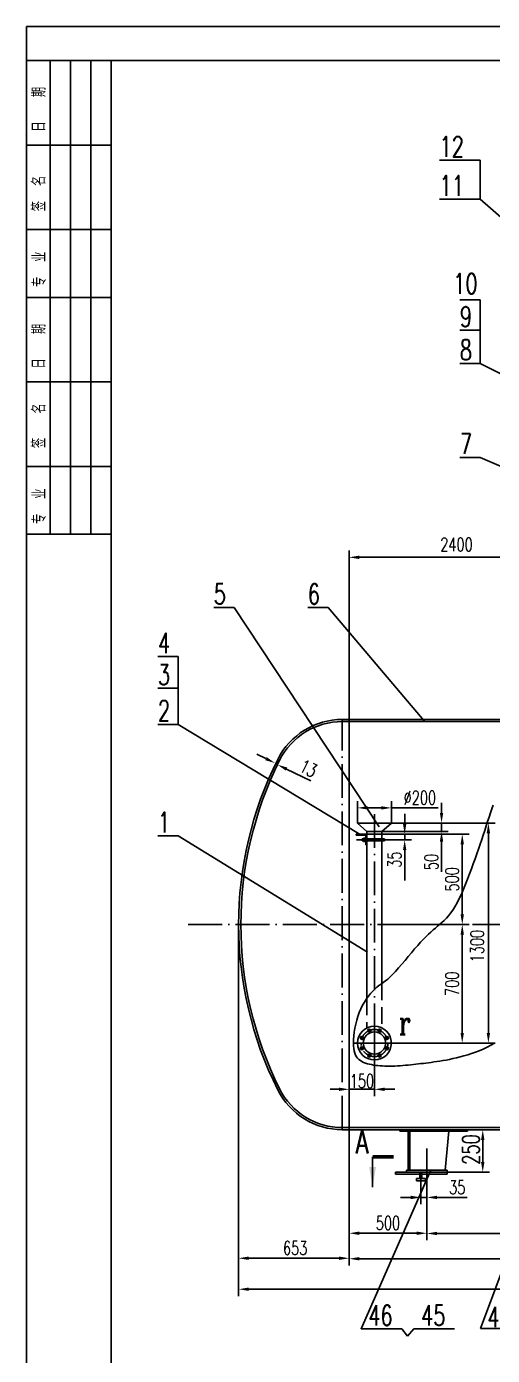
# Model space of a CAD drawing. Extents: x -2928 to 13872, y -4738 to 7142.
# Drawn here: x -2928 to -173, y -711 to 7142 of the extents above; entities that cross this region are included whole.
import ezdxf

# ---------------------------------------------------------------- set-up
doc = ezdxf.new("R2010")
doc.units = 0
doc.header["$LTSCALE"] = 20
for name, pattern in [('DASHDOT-M', [36, 30, -3, 0, -3]), ('DASHDOT-S', [14, 10, -2, 0, -2]), ('HIDDEN-M', [7, 5, -2])]:
    doc.linetypes.add(name, pattern=pattern)
doc.layers.get('0').update_dxf_attribs({"linetype": 'CONTINUOUS'})
for name, color, linetype in [('CDR_DWG1', 4, 'CONTINUOUS'), ('CDR_DWG2', 2, 'CONTINUOUS'), ('CDR_DWG3', 1, 'DASHDOT-M'), ('CDR_DWG5', 6, 'HIDDEN-M'), ('CDR_TEXT', 7, 'CONTINUOUS')]:
    doc.layers.add(name, color=color, linetype=linetype)
doc.styles.add('HZ', font='ROMANS.shx', dxfattribs={"width": 0.7, "height": 80, "bigfont": 'HZ.shx'})
doc.styles.add('ROMANC', font='romanc', dxfattribs={"bigfont": 'hz'})
doc.styles.add('ROMANS', font='romans.shx')

# ---------------------------------------------------------------- blocks, each defined once
blk = doc.blocks.new('TUQA-H')
for p, q in [((-18, 140), (-18, 70)), ((-12, 140), (-12, 70)), ((-6, 140), (-6, 70)), ((-25, 115), (0, 115)), ((-25, 90), (0, 90)), ((-25, 70), (0, 70)), ((-18, 70), (-18, 0)), ((-12, 70), (-12, 0)), ((-6, 70), (-6, 0)), ((-25, 45), (0, 45)), ((-25, 20), (0, 20))]:
    blk.add_line(p, q)
at = {"layer": 'CDR_DWG1'}
for p, q in [((-25, 140), (0, 140)), ((-25, 70), (0, 70)), ((-25, 0), (0, 0))]:
    blk.add_line(p, q, dxfattribs=at)
at = {"style": 'HZ', "width": 0.8}
for s, p in [('日   期', (-19.35, 118.95)), ('签  名', (-19.35, 95.46)), ('专  业', (-19.22, 73.05)), ('日   期', (-19.35, 48.95)), ('签   名', (-19.35, 25.46)), ('专  业', (-19.22, 3.05))]:
    blk.add_text(s, height=4, rotation=90, dxfattribs=at).set_placement(p)

msp = doc.modelspace()

# ---------------------------------------------------------------- linework, layer by layer
for p, q in [((-655.7, 223), (-715.7, 223)), ((-595.7, 223), (-560.7, 223)), ((-500.7, 223), (-321.4, 223))]:
    msp.add_line(p, q)
for points in [[(-655.7, 233), (-655.7, 213), (-595.7, 223)], [(-500.7, 233), (-500.7, 213), (-560.7, 223)]]:
    msp.add_solid(points)
at = {"layer": 'CDR_DWG1'}
for p, q in [((-1020.7, 3047.4), (-1060.7, 3047.4)), ((-1060.7, 3035.4), (-1020.7, 3035.4)), ((-1020.7, 3047.4), (1114.3, 3047.4)), ((-1020.7, 3047.4), (-1020.7, 623.4)), ((-1020.7, 3035.4), (1114.3, 3035.4)), ((-970.7, 2435.4), (-770.7, 2435.4)), ((-970.7, 2435.4), (-915.2, 2385.4)), ((-770.7, 2435.4), (-826.2, 2385.4)), ((-915.2, 2370.4), (-978.2, 2370.4)), ((-978.2, 2370.4), (-978.2, 2364.4)), ((-978.2, 2364.4), (-928.2, 2364.4)), ((-921.2, 2357.4), (-921.2, 2307.4)), ((-915.2, 2385.4), (-915.2, 2341.4)), ((-915.2, 2385.4), (-826.2, 2385.4)), ((-915.2, 2307.4), (-915.2, 2370.4)), ((-826.2, 2385.4), (-826.2, 2341.4)), ((-943.8, 2341.4), (-936.2, 2341.4)), ((-943.8, 2341.4), (-943.8, 2329.4)), ((-943.8, 2329.4), (-936.2, 2329.4)), ((-936.2, 2345.4), (-936.2, 2325.4)), ((-936.2, 2345.4), (-921.2, 2345.4)), ((-936.2, 2325.4), (-921.2, 2325.4)), ((-921.2, 2341.4), (-811.3, 2341.4)), ((-921.2, 2329.4), (-811.3, 2329.4)), ((-921.2, 2307.4), (-915.2, 2307.4)), ((-915.2, 2329.4), (-915.2, 1399.5)), ((-826.2, 2329.4), (-826.2, 1488)), ((-811.3, 2341.4), (-811.3, 2329.4)), ((-1060.7, 635.4), (-1020.7, 635.4)), ((-1020.7, 635.4), (3779.3, 635.4)), ((-1020.7, 623.4), (-1060.7, 623.4)), ((-1020.7, 623.4), (99.8, 623.4)), ((-720.7, 614.7), (-720.7, 622.7)), ((-320.7, 614.7), (-720.7, 614.7)), ((-670.7, 614.7), (-670.7, 384.7)), ((-660.7, 384.7), (-660.7, 614.7)), ((-430.7, 614.7), (-452.7, 384.7)), ((-320.7, 623.4), (-320.7, 614.7)), ((-745.1, 372.7), (-440.7, 372.7)), ((-745.1, 372.7), (-745.1, 360.7)), ((-745.1, 360.7), (-440.7, 360.7)), ((-440.7, 384.7), (-680.7, 384.7)), ((-680.7, 384.7), (-680.7, 372.7)), ((-621.8, 334.7), (-569.5, 334.7)), ((-621.8, 334.7), (-621.8, 320.7)), ((-621.8, 320.7), (-569.5, 320.7)), ((-601.7, 372.7), (-601.7, 334.7)), ((-595.7, 320.7), (-595.7, 183)), ((-589.7, 372.7), (-589.7, 334.7)), ((-569.5, 334.7), (-569.5, 320.7)), ((-560.7, 360.7), (-560.7, 183)), ((-440.7, 360.7), (-440.7, 384.7))]:
    msp.add_line(p, q, dxfattribs=at)
for centre, radius in [((-870.7, 1135.4), 100), ((-870.7, 1135.4), 66), ((-901.3, 1209.3), 9), ((-840.1, 1209.3), 9), ((-944.6, 1166), 9), ((-944.6, 1104.8), 9), ((-796.8, 1166), 9), ((-796.8, 1104.8), 9), ((-901.3, 1061.5), 9), ((-840.1, 1061.5), 9)]:
    msp.add_circle(centre, radius, dxfattribs=at)
for centre, radius, start, end in [((-1060.7, 2620.8), 426.6, 90, 153.43495), ((-1060.7, 2620.8), 414.6, 90, 153.43495), ((496.7, 1835.4), 2170.8, 153.27648, 206.72352), ((510.1, 1835.4), 2170.8, 153.43495, 206.56505), ((-928.2, 2357.4), 7, 0, 90), ((-1060.7, 1050), 414.6, 206.56505, 270), ((-1060.7, 1050), 426.6, 206.56505, 270)]:
    msp.add_arc(centre, radius, start, end, dxfattribs=at)
at = {"layer": 'CDR_DWG2'}
msp.add_line((-881.5, 462.9), (-881.5, 282.9), dxfattribs=at)
msp.add_solid([(-881.5, 282.9), (-861.5, 402.9), (-901.5, 402.9)], dxfattribs=at)
for points in [[(-881.5, 472.9), (-881.5, 452.9), (-761.5, 472.9), (-761.5, 452.9)], [(-881.5, 472.9), (-881.5, 452.9), (-801.5, 472.9), (-801.5, 452.9)], [(-756.8, 452.9), (-756.8, 472.9), (-836.8, 452.9), (-836.8, 472.9)]]:
    msp.add_trace(points, dxfattribs=at)
at = {"layer": 'CDR_DWG3', "linetype": 'DASHDOT-S'}
for p, q in [((-1060.7, 623.4), (-1060.7, 3047.4)), ((-870.7, 2488.8), (-870.7, 1026)), ((-976.3, 2335.4), (-713.6, 2335.4)), ((-1972.1, 1835.4), (4979.3, 1835.4)), ((-897.2, 1199.3), (-905.4, 1219.3)), ((-870.7, 1255.4), (-870.7, 1015.4)), ((-844.2, 1199.3), (-835.9, 1219.3)), ((-991.1, 1135.4), (-726.4, 1135.4)), ((-750.7, 1135.4), (-990.7, 1135.4)), ((-934.6, 1161.9), (-954.6, 1170.2)), ((-934.6, 1108.9), (-954.6, 1100.7)), ((-806.8, 1161.9), (-786.8, 1170.2)), ((-806.8, 1108.9), (-786.8, 1100.7)), ((-897.2, 1071.5), (-905.4, 1051.5)), ((-844.2, 1071.5), (-835.9, 1051.5)), ((-560.7, 342.7), (-560.7, 512.7)), ((-595.7, 372.7), (-595.7, 281.6))]:
    msp.add_line(p, q, dxfattribs=at)
msp.add_circle((-870.7, 1135.4), 80, dxfattribs=at)
at = {"layer": 'CDR_DWG5', "linetype": 'HIDDEN-M'}
for p, q in [((-826.2, 1488), (-826.2, 1225)), ((-915.2, 1399.5), (-915.2, 1225))]:
    msp.add_line(p, q, dxfattribs=at)
at = {"layer": 'CDR_TEXT', "color": 4}
for p, q in [((-2428.4, -4538.2), (-2428.4, 6941.8)), ((-2428.4, 6941.8), (13671.6, 6941.8))]:
    msp.add_line(p, q, dxfattribs=at)
at = {"layer": 'CDR_TEXT'}
for p, q in [((-245.4, 6352.7), (-245.4, 6121.6)), ((-245.4, 5527.6), (-245.4, 5151.6)), ((-1020.7, 3035.4), (-1020.7, 4045.5)), ((-960.7, 4005.5), (1319.3, 4005.5)), ((-2031.4, 3419.1), (-2031.4, 3018.5)), ((-1512.5, 2815.8), (-1566.5, 2841.9)), ((-1390.3, 2754.1), (-1247.7, 2685.2)), ((-970.7, 2435.4), (-970.7, 2565)), ((-910.7, 2525), (-830.7, 2525)), ((-770.7, 2435.4), (-770.7, 2565)), ((-770.7, 2525), (-493.4, 2525)), ((-473.7, 2495.4), (-473.7, 2555.4)), ((-770.7, 2435.4), (-433.7, 2435.4)), ((-691.8, 2430.4), (-691.8, 2490.4)), ((-473.7, 2435.4), (-473.7, 2385.4)), ((-473.7, 2435.4), (-156.7, 2435.4)), ((-915.2, 2370.4), (-651.8, 2370.4)), ((-826.2, 2385.4), (-433.7, 2385.4)), ((-691.8, 2370.4), (-691.8, 2335.4)), ((-691.8, 2370.4), (-311.3, 2370.4)), ((-196.7, 2375.4), (-196.7, 1195.4)), ((-811.3, 2335.4), (-651.8, 2335.4)), ((-473.7, 2325.4), (-473.7, 2146.1)), ((-351.3, 2310.4), (-351.3, 1895.4)), ((-691.8, 2275.4), (-691.8, 2096.1)), ((-1674.1, 1835.4), (-1674.1, -176.3)), ((-1674.1, 1835.4), (-1674.1, -359.4)), ((-826.2, 1835.4), (-311.3, 1835.4)), ((-351.3, 1835.4), (-311.3, 1835.4)), ((-351.3, 1775.4), (-351.3, 1195.4)), ((-870.7, 1135.4), (-311.3, 1135.4)), ((-870.7, 1135.4), (-870.7, 822)), ((-351.3, 1135.4), (-156.7, 1135.4)), ((-1020.7, 1055.3), (-1020.7, 822)), ((-1080.7, 862), (-1132.9, 862)), ((-870.7, 862), (-1020.7, 862)), ((-810.7, 862), (-750.7, 862)), ((-1020.7, 623.4), (-1020.7, -176.3)), ((-1020.7, 623.4), (-1020.7, -28.6)), ((-1020.7, 623.4), (-1020.7, -179.3)), ((-320.7, 623.4), (-190, 623.4)), ((-230, 563.4), (-230, 432.7)), ((145.2, 490), (-243.3, -551.5)), ((-536.7, 384.8), (-949.3, -554.2)), ((-560.7, 372.7), (-560.7, -28.6)), ((-440.7, 372.7), (-190, 372.7)), ((-960.7, 11.4), (-620.7, 11.4)), ((-560.7, 11.4), (-560.7, -29.8)), ((3179.3, 10.2), (-500.7, 10.2)), ((-1614.1, -136.3), (-1080.7, -136.3)), ((-960.7, -139.3), (3719.3, -139.3)), ((4747.3, -319.4), (-1621.9, -319.4)), ((-709.3, -554.2), (-674.9, -596.1)), ((-674.9, -596.1), (-637.1, -554.2))]:
    msp.add_line(p, q, dxfattribs=at)
msp.add_lwpolyline([(-2928.4, -4738.2), (-2928.4, 7141.8), (13871.6, 7141.8), (13871.6, -4738.2)], close=True, dxfattribs=at)
for points in [[(-245.4, 6352.7), (-485.4, 6352.7)], [(476.1, 5492.6), (-245.4, 6121.6), (-485.4, 6121.6)], [(-245.4, 5527.6), (-366.3, 5527.6)], [(-245.4, 5347.2), (-365.4, 5347.2)], [(476.1, 4791.1), (-245.4, 5151.6), (-365.4, 5151.6)], [(572.2, 4244.6), (-245.4, 4596.3), (-365.4, 4596.3)], [(-843, 2413.1), (-1700.8, 3708.8), (-1820.8, 3708.8)], [(-576.9, 3039.4), (-1144.8, 3708.8), (-1264.8, 3708.8)], [(-2031.4, 3419.1), (-2151.4, 3419.1)], [(-2031.4, 3231.8), (-2151.4, 3231.8)], [(-954.9, 2367.4), (-2031.4, 3018.5), (-2151.4, 3018.5)], [(-169.1, 2541.4), (-176.9, 2519.2), (-184.9, 2495.6), (-193, 2470.9), (-201.3, 2445.1), (-209.8, 2418.7), (-218.4, 2391.9), (-227.3, 2364.7), (-236.4, 2337.4), (-245.7, 2309.7), (-255.3, 2281.7), (-265.2, 2253.3), (-275.4, 2224.4), (-285.9, 2195.1), (-296.9, 2165.2), (-308.2, 2134.8), (-319.9, 2104.2), (-331.8, 2073.9), (-344, 2044.2), (-356.4, 2015.6), (-369, 1988.6), (-381.7, 1963.4), (-394.4, 1940.7), (-407.1, 1920.6), (-419.8, 1902.8), (-432.6, 1887.2), (-445.4, 1873.2), (-458.2, 1860.4), (-471.1, 1848.6), (-484.1, 1837.4), (-497.2, 1826.3), (-510.4, 1815), (-523.8, 1803.4), (-537.5, 1791), (-551.6, 1777.8), (-566.3, 1763.5), (-581.7, 1747.9), (-597.8, 1730.8), (-614.8, 1711.9), (-632.8, 1691.2), (-651.4, 1669), (-670.5, 1646.1), (-689.7, 1623.1), (-708.7, 1600.5), (-727.4, 1578.9), (-745.3, 1559), (-762.2, 1541.4), (-777.8, 1526.4), (-792.4, 1513.8), (-806.1, 1502.9), (-819.1, 1493.2), (-831.6, 1484.1), (-843.8, 1475), (-855.9, 1465.3), (-868.1, 1454.5), (-880.6, 1442.2), (-893.1, 1428.2), (-905.6, 1412.8), (-917.8, 1395.9), (-929.6, 1377.7), (-940.7, 1358.2), (-951, 1337.5), (-960.3, 1315.8), (-968.5, 1293.1), (-975.5, 1269.8), (-981.3, 1246.2), (-986, 1222.7), (-989.7, 1199.7), (-992.2, 1177.4), (-993.8, 1156.4), (-994.3, 1136.8), (-993.8, 1119.1), (-992.3, 1103.1), (-989.8, 1088.8), (-986.3, 1076), (-981.8, 1064.7), (-976.4, 1054.7), (-969.9, 1046), (-962.5, 1038.3), (-954, 1031.6), (-944.7, 1025.9), (-934.6, 1020.9), (-923.8, 1016.7), (-912.4, 1013.2), (-900.5, 1010.2), (-888.2, 1007.6), (-875.6, 1005.5), (-862.7, 1003.6), (-849.7, 1002.1), (-836.4, 1000.9), (-822.8, 999.9), (-809, 999.3), (-794.8, 998.9), (-780.2, 998.9), (-765.3, 999.1), (-750, 999.7), (-734.5, 1000.5), (-718.7, 1001.5), (-702.8, 1002.7), (-686.9, 1004.1), (-671.1, 1005.5), (-655.6, 1007.1), (-640.3, 1008.7), (-625.3, 1010.3), (-610.7, 1011.9), (-596.1, 1013.5), (-581.4, 1015.3), (-566.6, 1017.1), (-551.4, 1019.1), (-535.8, 1021.2), (-519.4, 1023.5), (-502.4, 1026), (-484.5, 1028.7), (-466, 1031.8), (-446.7, 1035.1), (-426.8, 1038.9), (-406.3, 1043.1), (-385.2, 1047.9), (-363.6, 1053.1), (-341.6, 1059), (-319.1, 1065.5), (-296.3, 1072.8), (-273.4, 1080.8), (-250.5, 1089.7), (-227.6, 1099.5), (-204.8, 1110.2), (-182.4, 1122), (-160.4, 1134.8)], [(-912, 1672.4), (-2031.4, 2360), (-2151.4, 2360)], [(-949.3, -554.2), (-949.3, -554.2), (-709.3, -554.2)], [(-637.1, -554.2), (-397.1, -554.2)], [(-3.3, -551.5), (-243.3, -551.5)]]:
    msp.add_lwpolyline(points, dxfattribs=at)
msp.add_arc((1, 1), 636, 0, 0, dxfattribs=at)
msp.add_arc((1, 1), 636, 0, 0, dxfattribs=at)
for points in [[(-960.7, 4015.5), (-960.7, 3995.5), (-1020.7, 4005.5)], [(-1508.1, 2824.8), (-1516.8, 2806.8), (-1458.5, 2789.7)], [(-1385.9, 2763.1), (-1394.6, 2745.1), (-1444.3, 2780.2)], [(-910.7, 2535), (-910.7, 2515), (-970.7, 2525)], [(-830.7, 2535), (-830.7, 2515), (-770.7, 2525)], [(-483.7, 2495.4), (-463.7, 2495.4), (-473.7, 2435.4)], [(-206.7, 2375.4), (-186.7, 2375.4), (-196.7, 2435.4)], [(-701.8, 2430.4), (-681.8, 2430.4), (-691.8, 2370.4)], [(-483.7, 2325.4), (-463.7, 2325.4), (-473.7, 2385.4)], [(-361.3, 2310.4), (-341.3, 2310.4), (-351.3, 2370.4)], [(-701.8, 2275.4), (-681.8, 2275.4), (-691.8, 2335.4)], [(-361.3, 1895.4), (-341.3, 1895.4), (-351.3, 1835.4)], [(-361.3, 1775.4), (-341.3, 1775.4), (-351.3, 1835.4)], [(-361.3, 1195.4), (-341.3, 1195.4), (-351.3, 1135.4)], [(-206.7, 1195.4), (-186.7, 1195.4), (-196.7, 1135.4)], [(-1080.7, 872), (-1080.7, 852), (-1020.7, 862)], [(-810.7, 872), (-810.7, 852), (-870.7, 862)], [(-240, 563.4), (-220, 563.4), (-230, 623.4)], [(-240, 432.7), (-220, 432.7), (-230, 372.7)], [(-960.7, 21.4), (-960.7, 1.4), (-1020.7, 11.4)], [(-620.7, 21.4), (-620.7, 1.4), (-560.7, 11.4)], [(-500.7, 20.2), (-500.7, 0.2), (-560.7, 10.2)], [(-1614.1, -126.3), (-1614.1, -146.3), (-1674.1, -136.3)], [(-1080.7, -126.3), (-1080.7, -146.3), (-1020.7, -136.3)], [(-960.7, -129.3), (-960.7, -149.3), (-1020.7, -139.3)], [(-1614.1, -309.4), (-1614.1, -329.4), (-1674.1, -319.4)]]:
    msp.add_solid(points, dxfattribs=at)

# ---------------------------------------------------------------- block references
at = {"layer": 'CDR_TEXT', "xscale": 20, "yscale": 20, "zscale": 20}
msp.add_blockref('TUQA-H', (-2428.4, 4141.8), dxfattribs=at)

# ---------------------------------------------------------------- texts
at = {"insert": (-381, 283), "char_height": 80, "attachment_point": 5, "style": 'HZ'}
msp.add_mtext('\\A1;35', dxfattribs=at)
at = {"layer": 'CDR_DWG1', "style": 'HZ', "width": 0.7}
for s, p in [('12', (-485.4, 6372.7)), ('11', (-485.4, 6141.6)), ('10', (-404.3, 5562.8)), ('9', (-365.4, 5367.2)), ('8', (-365.4, 5171.6)), ('7', (-365.4, 4616.3)), ('5', (-1820.8, 3728.8)), ('6', (-1264.8, 3728.8)), ('4', (-2151.4, 3439.1)), ('3', (-2151.4, 3251.8)), ('2', (-2151.4, 3038.5)), ('1', (-2151.4, 2380)), ('46', (-907.1, -534.2)), ('45', (-594.8, -534.2)), ('44', (-203.3, -543.5))]:
    msp.add_text(s, height=120, dxfattribs=at).set_placement(p)
at = {"layer": 'CDR_DWG2', "style": 'HZ', "width": 0.7}
msp.add_text('A', height=140, dxfattribs=at).set_placement((-981.2, 481.9))
at = {"layer": 'CDR_TEXT', "width": 0.7}
for s, height, rotation, style, p in [('13', 80, 334.19993, 'HZ', (-1322.2, 2743.4)), ('250', 100, 90, 'ROMANS', (-250, 416.4))]:
    msp.add_text(s, height=height, rotation=rotation, dxfattribs=dict(at, style=style)).set_placement(p)
for s, height, style, p in [('r', 140, 'ROMANC', (-725.9, 1185.3)), ('653', 80, 'HZ', (-1411.6, -116.3))]:
    msp.add_text(s, height=height, dxfattribs=dict(at, style=style)).set_placement(p)
at = {"layer": 'CDR_TEXT', "char_height": 80, "attachment_point": 5, "style": 'HZ'}
for s, insert in [('2400', (-385.4, 4081.2)), ('\\A1;∅200', (-602, 2585)), ('\\A1;150', (-944.6, 911)), ('\\A1;500', (-790.7, 71.4))]:
    msp.add_mtext(s, dxfattribs=dict(at, insert=insert))
at = {"layer": 'CDR_TEXT', "char_height": 80, "attachment_point": 5, "rotation": 90, "style": 'HZ'}
for s, insert in [('\\A1;35', (-751.8, 2218.9)), ('\\A1;50', (-533.7, 2205.7)), ('\\A1;500', (-411.3, 2102.9)), ('1300', (-263.3, 1708.1)), ('\\A1;700', (-411.3, 1485.4))]:
    msp.add_mtext(s, dxfattribs=dict(at, insert=insert))

doc.saveas('drawing.dxf')
